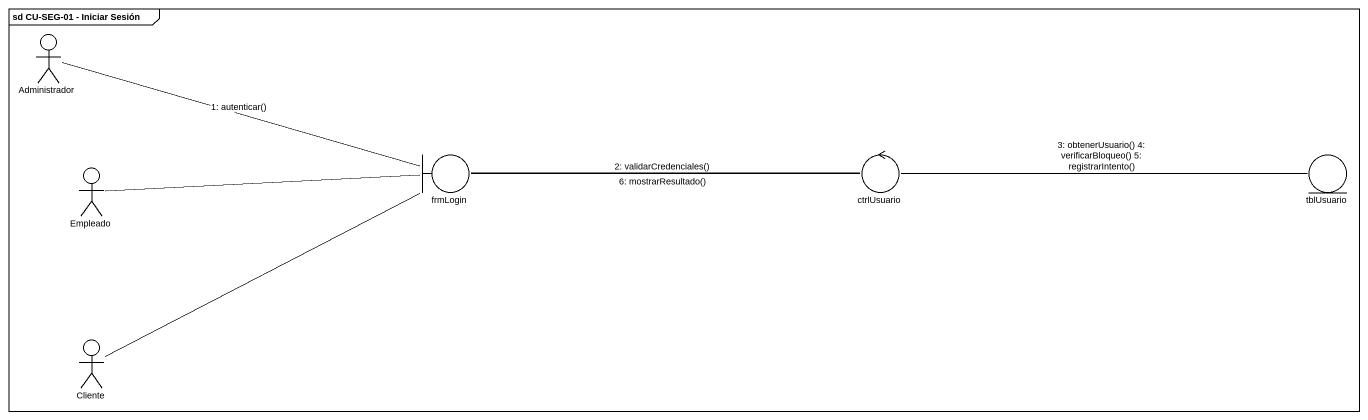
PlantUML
@startuml
mainframe sd CU-SEG-01 - Iniciar Sesión
actor Administrador
boundary frmLogin
control ctrlUsuario
entity tblUsuario
actor Empleado
actor Cliente
Administrador -right- frmLogin : 1: autenticar()
frmLogin -right- ctrlUsuario : 2: validarCredenciales()
ctrlUsuario -left- frmLogin : 6: mostrarResultado()
ctrlUsuario -right- tblUsuario : 3: obtenerUsuario() 4: verificarBloqueo() 5: registrarIntento()
Empleado -right- frmLogin
Cliente -right- frmLogin
@enduml
